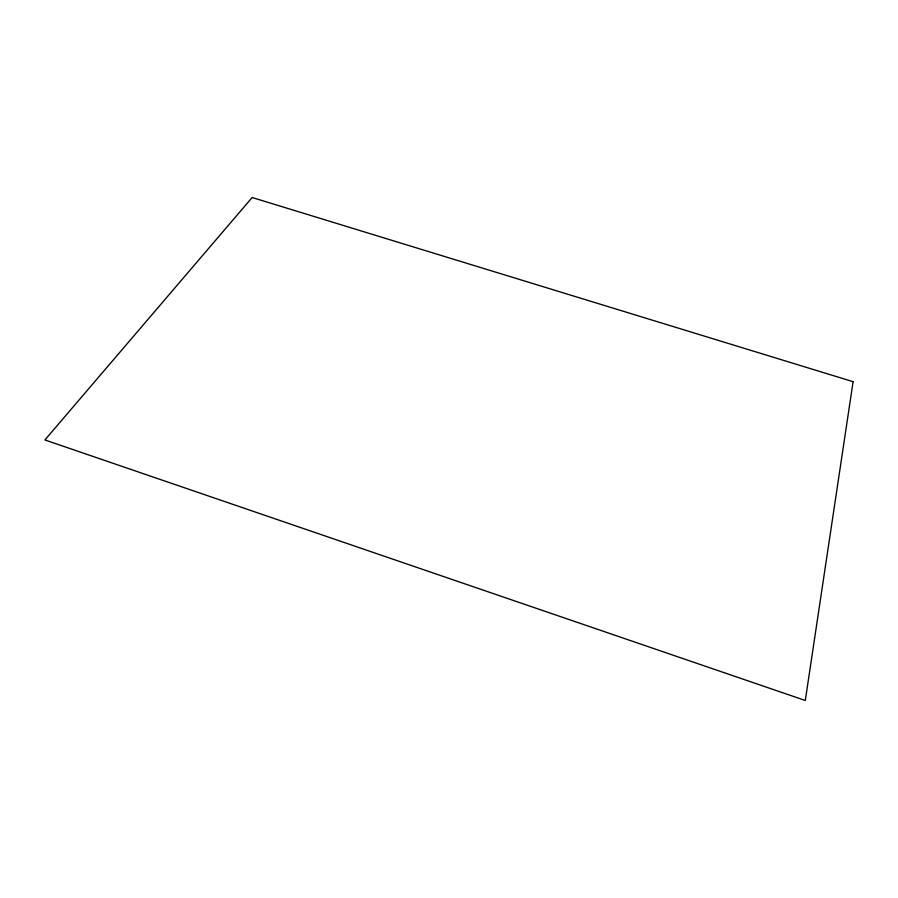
<?xml version="1.0" encoding="UTF-8"?>
<svg xmlns="http://www.w3.org/2000/svg" width="898" height="898" viewBox="0 0 898 898"><rect width="100%" height="100%" fill="white"/><g stroke="black" fill="none" stroke-linecap="round" stroke-linejoin="round"><path stroke-width="1.35" d="M853.1 381.695L805.293 700.485L44.9 439.953L252.147 197.515L853.1 381.695"/></g></svg>
